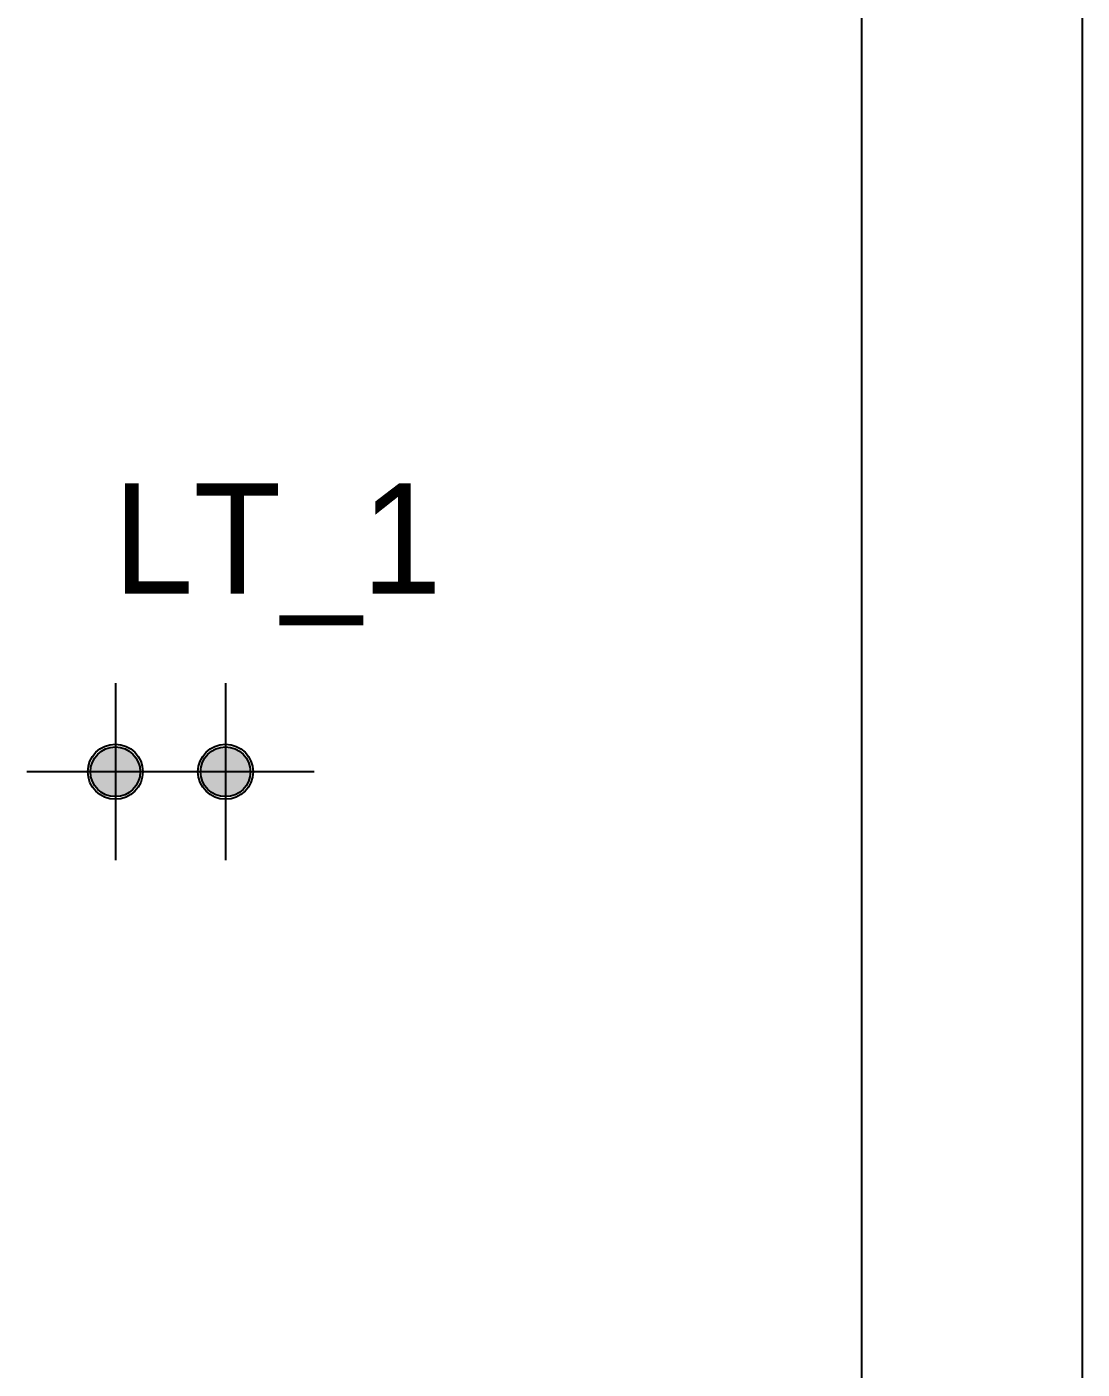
# Model space of a CAD drawing. Header units: millimetres. Extents: x 359270 to 411470, y 57550 to 89768.
# Drawn here: x 404453 to 405411, y 63458 to 64676 of the extents above; entities that cross this region are included whole.
import ezdxf

# ---------------------------------------------------------------- set-up
doc = ezdxf.new("R2010")
doc.units = ezdxf.units.MM
doc.header["$LTSCALE"] = 100
for name, color, linetype in [('C-WALL1', 2, 'Continuous'), ('RC-LIGHT', 7, 'Continuous'), ('설비', 140, 'Continuous')]:
    doc.layers.add(name, color=color, linetype=linetype)
doc.styles.add('코레일둥고', font='Korail_Round_Gothic_Medium.ttf')

# ---------------------------------------------------------------- blocks, each defined once
blk = doc.blocks.new('FLLROP')
at = {"layer": 'C-WALL1'}
for p, q in [((379611, 70079.5), (379611, 62130)), ((379411, 62322), (379411, 67340))]:
    blk.add_line(p, q, dxfattribs=at)
blk = doc.blocks.new('CJSWJDERH')
blk.add_blockref('FLLROP', (25800, 0))
blk = doc.blocks.new('1')
at = {"linetype": 'Continuous'}
h = blk.add_hatch(color=4, dxfattribs=at)
h.dxf.hatch_style = 1
edge = h.paths.add_edge_path()
edge.add_arc((11539653.5, -14273503.8), 37.5, 0, 360)
at = {"color": 1, "linetype": 'Continuous'}
for p, q in [((11539653.5, -14273637.1), (11539653.5, -14273370.5)), ((11539520.2, -14273503.8), (11539786.8, -14273503.8))]:
    blk.add_line(p, q, dxfattribs=at)
at = {"color": 4, "linetype": 'Continuous'}
for radius in [41.5, 37.5]:
    blk.add_circle((11539653.5, -14273503.8), radius, dxfattribs=at)

msp = doc.modelspace()

# ---------------------------------------------------------------- block references
msp.add_blockref('CJSWJDERH', (0, 0))
at = {"layer": 'RC-LIGHT', "xscale": 0.6024096385271789, "yscale": 0.6024096385271789, "zscale": 0.6024096385271789, "rotation": 180}
for p in [(7356132, -8534496.6), (7356232, -8534496.6)]:
    msp.add_blockref('1', p, dxfattribs=at)

# ---------------------------------------------------------------- texts
at = {"layer": '설비', "color": 30, "style": '코레일둥고'}
msp.add_text('LT_1', height=100, dxfattribs=at).set_placement((404531.6, 64161.3))

doc.saveas('drawing.dxf')
